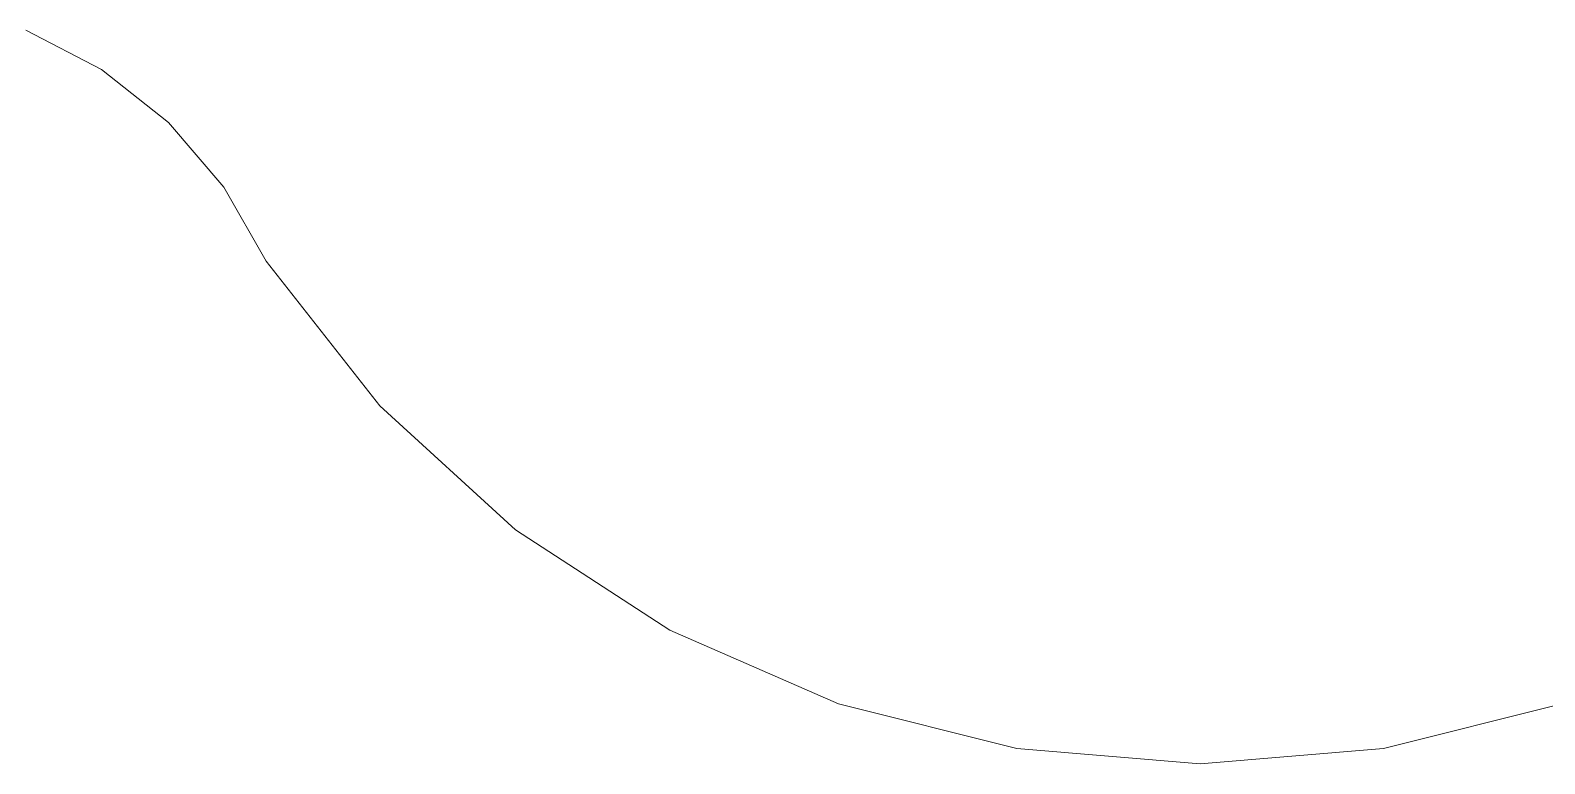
# Model space of a CAD drawing. Header units: millimetres. Extents: x -233 to 120, y -19 to 188.
# Drawn here: x -66.57 to -54.72, y 158.61 to 164.36 of the extents above; entities that cross this region are included whole.
import ezdxf

# ---------------------------------------------------------------- set-up
doc = ezdxf.new("R2010")
doc.units = ezdxf.units.MM
doc.header["$MEASUREMENT"] = 0
doc.layers.add('Layer 1', color=7, linetype='Continuous')

msp = doc.modelspace()

# ---------------------------------------------------------------- linework, layer by layer
at = {"layer": 'Layer 1', "lineweight": 9}
for points in [[(-66.0154, 164.0493), (-66.0154, 164.0493), (-66.6079, 164.3569), (-66.6079, 164.3569)], [(-65.4922, 163.6345), (-65.4922, 163.6345), (-66.0154, 164.0493), (-66.0154, 164.0493)], [(-65.0576, 163.1277), (-65.0576, 163.1277), (-65.4922, 163.6345), (-65.4922, 163.6345)], [(-64.7274, 162.5475), (-64.7274, 162.5475), (-65.0576, 163.1277), (-65.0576, 163.1277)], [(-63.8383, 161.4141), (-63.8383, 161.4141), (-64.7274, 162.5475), (-64.7274, 162.5475)], [(-62.7754, 160.4418), (-62.7754, 160.4418), (-63.8383, 161.4141), (-63.8383, 161.4141)], [(-61.5676, 159.6569), (-61.5676, 159.6569), (-62.7754, 160.4418), (-62.7754, 160.4418)], [(-60.2474, 159.0806), (-60.2474, 159.0806), (-61.5676, 159.6569), (-61.5676, 159.6569)], [(-60.2474, 159.0806), (-60.2474, 159.0806), (-58.8506, 158.7284), (-58.8506, 158.7284)], [(-54.5825, 159.0806), (-54.5825, 159.0806), (-55.9793, 158.7284), (-55.9793, 158.7284)], [(-57.4149, 158.61), (-57.4149, 158.61), (-58.8506, 158.7284), (-58.8506, 158.7284)], [(-55.9793, 158.7284), (-55.9793, 158.7284), (-57.4149, 158.61), (-57.4149, 158.61)]]:
    msp.add_open_spline(points, degree=3, dxfattribs=at)

doc.saveas('drawing.dxf')
